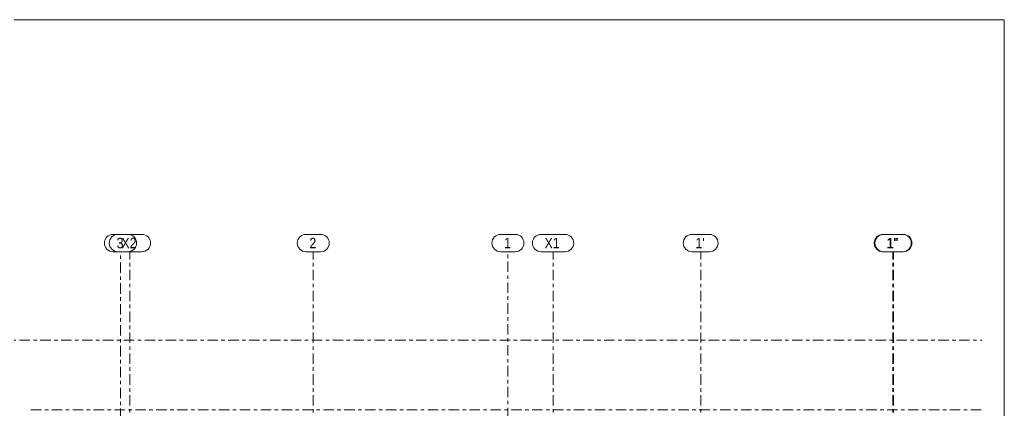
# Model space of a CAD drawing. Header units: millimetres. Extents: x -54 to 768, y -377 to 197.
# Drawn here: x 485.5 to 768.3, y 84.7 to 196.8 of the extents above; entities that cross this region are included whole.
import ezdxf

# ---------------------------------------------------------------- set-up
doc = ezdxf.new("R2010")
doc.units = ezdxf.units.MM
doc.linetypes.add('XKITLINE00', pattern=[0])
doc.linetypes.add('XKITLINE03', pattern=[6, 3, -1, 1, -1])
doc.layers.add('DrawingSheet', color=5, linetype='Continuous', lineweight=0)
doc.layers.add('S-grid', color=1, linetype='Continuous', lineweight=0)
doc.styles.add('ARIAL', font='ARIAL.TTF')

# ---------------------------------------------------------------- blocks, each defined once
blk = doc.blocks.new('*A157')
at = {"layer": 'DrawingSheet', "color": 5, "linetype": 'XKITLINE00', "lineweight": 0}
for p, q in [((768.35, 196.84), (-51.65, 196.84)), ((768.35, -377.16), (768.35, 196.84))]:
    blk.add_line(p, q, dxfattribs=at)
blk = doc.blocks.new('*A160')
at = {"layer": 'S-grid', "color": 1, "linetype": 'XKITLINE03', "lineweight": 0}
blk.add_line((299.38, 104.81), (761.69, 104.81), dxfattribs=at)
blk = doc.blocks.new('*A161')
at = {"layer": 'S-grid', "color": 1, "linetype": 'XKITLINE03', "lineweight": 0}
blk.add_line((488.7, 84.81), (761.69, 84.81), dxfattribs=at)
blk = doc.blocks.new('*A163')
at = {"layer": 'S-grid', "color": 1, "linetype": 'XKITLINE03', "lineweight": 0}
blk.add_line((299.38, 104.81), (761.88, 104.81), dxfattribs=at)
blk = doc.blocks.new('*A164')
at = {"layer": 'S-grid', "color": 1, "linetype": 'XKITLINE03', "lineweight": 0}
blk.add_line((488.7, 84.81), (761.88, 84.81), dxfattribs=at)
blk = doc.blocks.new('*A615')
at = {"layer": 'S-grid', "color": 1, "linetype": 'XKITLINE03', "lineweight": 0}
blk.add_line((517.12, -10), (517.12, 130.19), dxfattribs=at)
at = {"layer": 'S-grid', "color": 3, "style": 'ARIAL', "width": 0.85}
blk.add_text('X2', height=3, dxfattribs=at).set_placement((514.67, 131.19))
blk = doc.blocks.new('*A617')
at = {"layer": 'S-grid', "color": 1, "linetype": 'XKITLINE03', "lineweight": 0}
for p, q in [((514.42, 82.13), (514.42, 130.19)), ((514.42, 46.24), (514.42, 72.37)), ((514.42, -10), (514.42, 26.04))]:
    blk.add_line(p, q, dxfattribs=at)
at = {"layer": 'S-grid', "color": 3, "style": 'ARIAL', "width": 0.85}
blk.add_text('3', height=3, dxfattribs=at).set_placement((513.31, 131.19))
blk = doc.blocks.new('*A793')
at = {"layer": 'S-grid', "color": 1, "linetype": 'XKITLINE00', "lineweight": 0}
for p, q in [((513.67, 135.19), (520.56, 135.19)), ((513.67, 130.19), (520.56, 130.19))]:
    blk.add_line(p, q, dxfattribs=at)
for centre, start, end in [((513.67, 132.69), 90, 270), ((520.56, 132.69), 270, 90)]:
    blk.add_arc(centre, 2.5, start, end, dxfattribs=at)
blk = doc.blocks.new('*A794')
at = {"layer": 'S-grid', "color": 1, "linetype": 'XKITLINE00', "lineweight": 0}
for p, q in [((512.31, 135.19), (516.54, 135.19)), ((512.31, 130.19), (516.54, 130.19))]:
    blk.add_line(p, q, dxfattribs=at)
for centre, start, end in [((512.31, 132.69), 90, 270), ((516.54, 132.69), 270, 90)]:
    blk.add_arc(centre, 2.5, start, end, dxfattribs=at)
blk = doc.blocks.new('*A795')
at = {"layer": 'S-grid', "color": 1, "linetype": 'XKITLINE03', "lineweight": 0}
blk.add_line((736.31, -10), (736.31, 130.19), dxfattribs=at)
at = {"layer": 'S-grid', "color": 3, "style": 'ARIAL', "width": 0.85}
blk.add_text('1"', height=3, dxfattribs=at).set_placement((734.49, 131.19))
blk = doc.blocks.new('*A796')
at = {"layer": 'S-grid', "color": 1, "linetype": 'XKITLINE03', "lineweight": 0}
blk.add_line((638.69, -10), (638.69, 130.19), dxfattribs=at)
at = {"layer": 'S-grid', "color": 3, "style": 'ARIAL', "width": 0.85}
blk.add_text('X1', height=3, dxfattribs=at).set_placement((636.25, 131.19))
blk = doc.blocks.new('*A797')
at = {"layer": 'S-grid', "color": 1, "linetype": 'XKITLINE03', "lineweight": 0}
blk.add_line((736.5, -10), (736.5, 130.19), dxfattribs=at)
at = {"layer": 'S-grid', "color": 3, "style": 'ARIAL', "width": 0.85}
blk.add_text('1"', height=3, dxfattribs=at).set_placement((734.68, 131.19))
blk = doc.blocks.new('*A798')
at = {"layer": 'S-grid', "color": 1, "linetype": 'XKITLINE03', "lineweight": 0}
blk.add_line((681.12, -10), (681.12, 130.19), dxfattribs=at)
at = {"layer": 'S-grid', "color": 3, "style": 'ARIAL', "width": 0.85}
blk.add_text("1'", height=3, dxfattribs=at).set_placement((679.62, 131.19))
blk = doc.blocks.new('*A799')
at = {"layer": 'S-grid', "color": 1, "linetype": 'XKITLINE03', "lineweight": 0}
for p, q in [((625.73, 70.39), (625.73, 130.19)), ((625.73, -10), (625.73, 60.63))]:
    blk.add_line(p, q, dxfattribs=at)
at = {"layer": 'S-grid', "color": 3, "style": 'ARIAL', "width": 0.85}
blk.add_text('1', height=3, dxfattribs=at).set_placement((624.62, 131.19))
blk = doc.blocks.new('*A800')
at = {"layer": 'S-grid', "color": 1, "linetype": 'XKITLINE03', "lineweight": 0}
blk.add_line((569.81, -10), (569.81, 130.19), dxfattribs=at)
at = {"layer": 'S-grid', "color": 3, "style": 'ARIAL', "width": 0.85}
blk.add_text('2', height=3, dxfattribs=at).set_placement((568.7, 131.19))
blk = doc.blocks.new('*A899')
at = {"layer": 'S-grid', "color": 1, "linetype": 'XKITLINE00', "lineweight": 0}
for p, q in [((635.25, 135.19), (642.14, 135.19)), ((635.25, 130.19), (642.14, 130.19))]:
    blk.add_line(p, q, dxfattribs=at)
for centre, start, end in [((635.25, 132.69), 90, 270), ((642.14, 132.69), 270, 90)]:
    blk.add_arc(centre, 2.5, start, end, dxfattribs=at)
blk = doc.blocks.new('*A900')
at = {"layer": 'S-grid', "color": 1, "linetype": 'XKITLINE00', "lineweight": 0}
for p, q in [((623.62, 135.19), (627.84, 135.19)), ((623.62, 130.19), (627.84, 130.19))]:
    blk.add_line(p, q, dxfattribs=at)
for centre, start, end in [((623.62, 132.69), 90, 270), ((627.84, 132.69), 270, 90)]:
    blk.add_arc(centre, 2.5, start, end, dxfattribs=at)
blk = doc.blocks.new('*A901')
at = {"layer": 'S-grid', "color": 1, "linetype": 'XKITLINE00', "lineweight": 0}
for p, q in [((567.7, 135.19), (571.92, 135.19)), ((567.7, 130.19), (571.92, 130.19))]:
    blk.add_line(p, q, dxfattribs=at)
for centre, start, end in [((567.7, 132.69), 90, 270), ((571.92, 132.69), 270, 90)]:
    blk.add_arc(centre, 2.5, start, end, dxfattribs=at)
blk = doc.blocks.new('*A902')
at = {"layer": 'S-grid', "color": 1, "linetype": 'XKITLINE00', "lineweight": 0}
for p, q in [((733.49, 135.19), (739.13, 135.19)), ((733.49, 130.19), (739.13, 130.19))]:
    blk.add_line(p, q, dxfattribs=at)
for centre, start, end in [((733.49, 132.69), 90, 270), ((739.13, 132.69), 270, 90)]:
    blk.add_arc(centre, 2.5, start, end, dxfattribs=at)
blk = doc.blocks.new('*A903')
at = {"layer": 'S-grid', "color": 1, "linetype": 'XKITLINE00', "lineweight": 0}
for p, q in [((733.68, 135.19), (739.32, 135.19)), ((733.68, 130.19), (739.32, 130.19))]:
    blk.add_line(p, q, dxfattribs=at)
for centre, start, end in [((733.68, 132.69), 90, 270), ((739.32, 132.69), 270, 90)]:
    blk.add_arc(centre, 2.5, start, end, dxfattribs=at)
blk = doc.blocks.new('*A904')
at = {"layer": 'S-grid', "color": 1, "linetype": 'XKITLINE00', "lineweight": 0}
for p, q in [((678.62, 135.19), (683.61, 135.19)), ((678.62, 130.19), (683.61, 130.19))]:
    blk.add_line(p, q, dxfattribs=at)
for centre, start, end in [((678.62, 132.69), 90, 270), ((683.61, 132.69), 270, 90)]:
    blk.add_arc(centre, 2.5, start, end, dxfattribs=at)

msp = doc.modelspace()

# ---------------------------------------------------------------- block references
at = {"lineweight": 0}
for name in ['*A157', '*A794', '*A793', '*A617', '*A615', '*A901', '*A800', '*A900', '*A799', '*A899', '*A796', '*A904', '*A798', '*A902', '*A903', '*A795', '*A797', '*A160', '*A163', '*A161', '*A164']:
    msp.add_blockref(name, (0, 0), dxfattribs=at)

doc.saveas('drawing.dxf')
